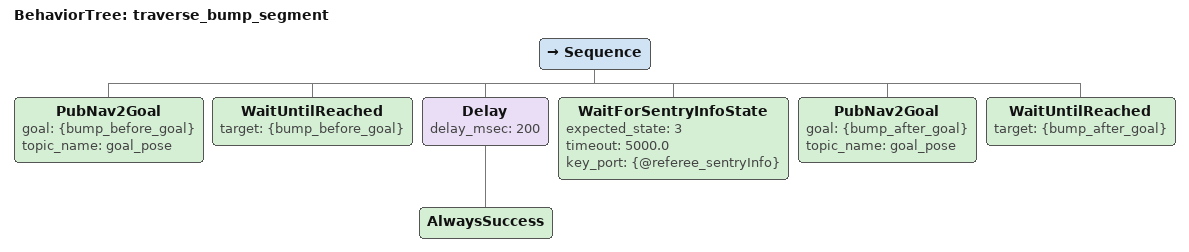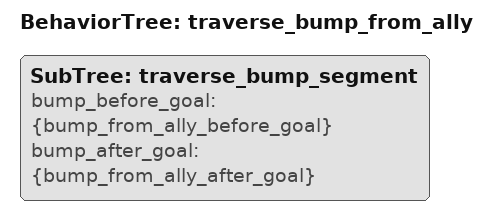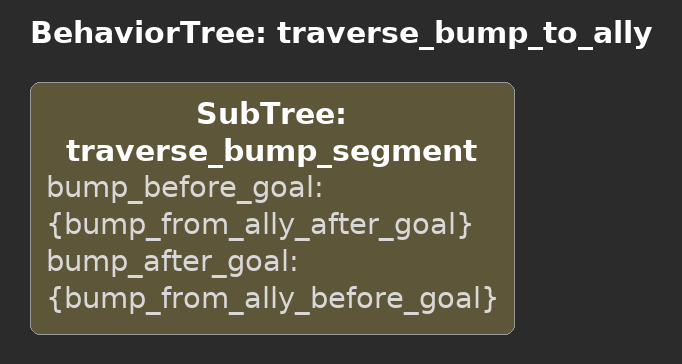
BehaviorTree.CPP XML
<?xml version="1.0" encoding="UTF-8"?>
<root BTCPP_format="4">

  <BehaviorTree ID="traverse_bump_segment">
    <Sequence>
      <PubNav2Goal goal="{bump_before_goal}"
                   topic_name="goal_pose"/>
      <WaitUntilReached target="{bump_before_goal}"/>
      <Delay delay_msec="200">
        <AlwaysSuccess/>
      </Delay>
      <WaitForSentryInfoState expected_state="3"
                              timeout="5000.0"
                              key_port="{@referee_sentryInfo}"/>
      <PubNav2Goal goal="{bump_after_goal}"
                   topic_name="goal_pose"/>
      <WaitUntilReached target="{bump_after_goal}"/>
    </Sequence>
  </BehaviorTree>

  <BehaviorTree ID="traverse_bump_from_ally">
    <SubTree ID="traverse_bump_segment"
             bump_before_goal="{bump_from_ally_before_goal}"
             bump_after_goal="{bump_from_ally_after_goal}"/>
  </BehaviorTree>

  <BehaviorTree ID="traverse_bump_to_ally">
    <SubTree ID="traverse_bump_segment"
             bump_before_goal="{bump_from_ally_after_goal}"
             bump_after_goal="{bump_from_ally_before_goal}"/>
  </BehaviorTree>

</root>
